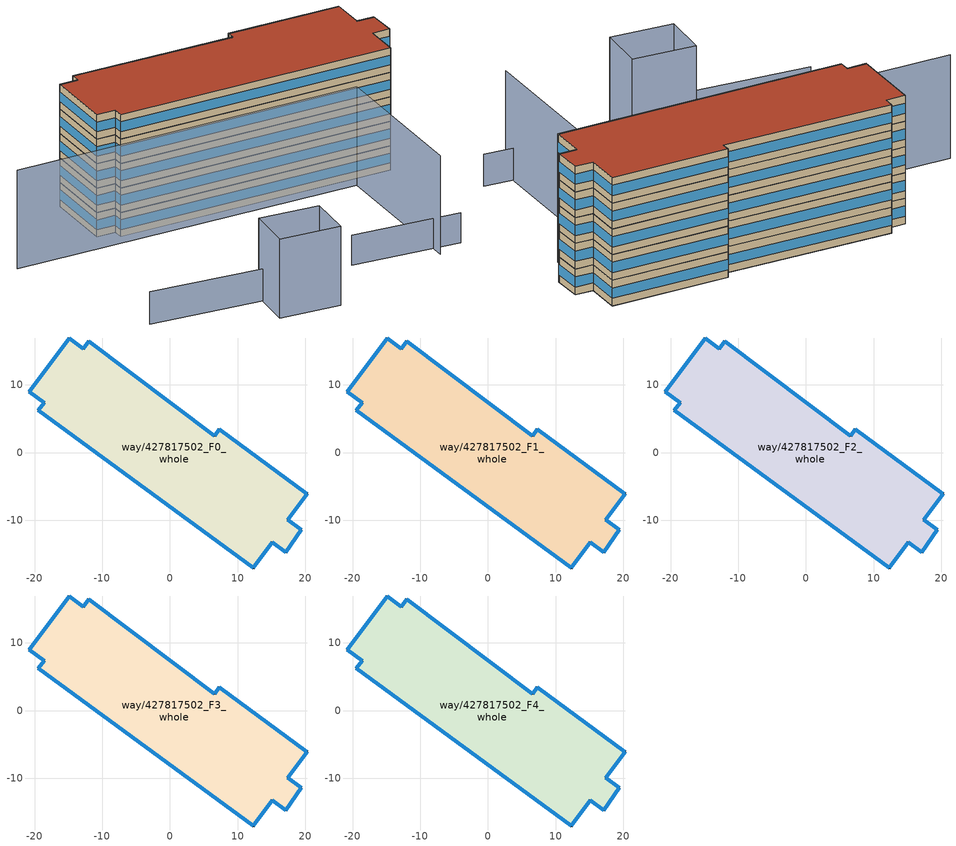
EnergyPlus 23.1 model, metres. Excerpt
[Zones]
way/427817502_F0_whole
 floor ground (Floor_Construction): 17.13,-14.69 19.38,-11.43 17.43,-9.94 20.25,-6.09 7.27,3.44 6.59,2.5 -11.98,16.45 -12.77,15.36 -14.9,16.91 -20.74,8.95 -18.58,7.38 -19.43,6.22 12.29,-17.05 15.11,-13.22 z0
 wall outside (Wall_Construction): -19.43,6.22 -18.58,7.38 -20.74,8.95 -14.9,16.91 -12.77,15.36 -11.98,16.45 6.59,2.5 7.27,3.44 20.25,-6.09 17.43,-9.94 19.38,-11.43 17.13,-14.69 15.11,-13.22 12.29,-17.05 -19.43,6.22 z0:3.5
 window (Window_Construction): -19.43,6.22 -18.59,7.38 / -18.59,7.38 -20.74,8.95 / -20.74,8.96 -14.9,16.91 / -14.9,16.91 -12.77,15.36 / -12.77,15.36 -11.98,16.44 / -11.97,16.44 6.58,2.51 / 6.59,2.5 7.27,3.44 / 7.28,3.43 20.24,-6.09 / 20.24,-6.09 17.43,-9.94 / 17.43,-9.94 19.38,-11.43 / 19.38,-11.43 17.13,-14.69 / 17.13,-14.69 15.11,-13.22 / 15.11,-13.22 12.3,-17.05 / 12.28,-17.04 -19.41,6.21 z1.05:2.45
way/427817502_F1_whole
 floor to way/427817502_F0_whole (Floor_Construction): 17.13,-14.69 19.38,-11.43 17.43,-9.94 20.25,-6.09 7.27,3.44 6.59,2.5 -11.98,16.45 -12.77,15.36 -14.9,16.91 -20.74,8.95 -18.58,7.38 -19.43,6.22 12.29,-17.05 15.11,-13.22 z3.5
 wall outside (Wall_Construction): -19.43,6.22 -18.58,7.38 -20.74,8.95 -14.9,16.91 -12.77,15.36 -11.98,16.45 6.59,2.5 7.27,3.44 20.25,-6.09 17.43,-9.94 19.38,-11.43 17.13,-14.69 15.11,-13.22 12.29,-17.05 -19.43,6.22 z3.5:7
 window (Window_Construction): -19.43,6.22 -18.59,7.38 / -18.59,7.38 -20.74,8.95 / -20.74,8.96 -14.9,16.91 / -14.9,16.91 -12.77,15.36 / -12.77,15.36 -11.98,16.44 / -11.97,16.44 6.58,2.51 / 6.59,2.5 7.27,3.44 / 7.28,3.43 20.24,-6.09 / 20.24,-6.09 17.43,-9.94 / 17.43,-9.94 19.38,-11.43 / 19.38,-11.43 17.13,-14.69 / 17.13,-14.69 15.11,-13.22 / 15.11,-13.22 12.3,-17.05 / 12.28,-17.04 -19.41,6.21 z4.55:5.95
way/427817502_F2_whole
 floor to way/427817502_F1_whole (Floor_Construction): 17.13,-14.69 19.38,-11.43 17.43,-9.94 20.25,-6.09 7.27,3.44 6.59,2.5 -11.98,16.45 -12.77,15.36 -14.9,16.91 -20.74,8.95 -18.58,7.38 -19.43,6.22 12.29,-17.05 15.11,-13.22 z7
 wall outside (Wall_Construction): -19.43,6.22 -18.58,7.38 -20.74,8.95 -14.9,16.91 -12.77,15.36 -11.98,16.45 6.59,2.5 7.27,3.44 20.25,-6.09 17.43,-9.94 19.38,-11.43 17.13,-14.69 15.11,-13.22 12.29,-17.05 -19.43,6.22 z7:10.5
 window (Window_Construction): -19.43,6.22 -18.59,7.38 / -18.59,7.38 -20.74,8.95 / -20.74,8.96 -14.9,16.91 / -14.9,16.91 -12.77,15.36 / -12.77,15.36 -11.98,16.44 / -11.97,16.44 6.58,2.51 / 6.59,2.5 7.27,3.44 / 7.28,3.43 20.24,-6.09 / 20.24,-6.09 17.43,-9.94 / 17.43,-9.94 19.38,-11.43 / 19.38,-11.43 17.13,-14.69 / 17.13,-14.69 15.11,-13.22 / 15.11,-13.22 12.3,-17.05 / 12.28,-17.04 -19.41,6.21 z8.05:9.45
way/427817502_F3_whole
 floor to way/427817502_F2_whole (Floor_Construction): 17.13,-14.69 19.38,-11.43 17.43,-9.94 20.25,-6.09 7.27,3.44 6.59,2.5 -11.98,16.45 -12.77,15.36 -14.9,16.91 -20.74,8.95 -18.58,7.38 -19.43,6.22 12.29,-17.05 15.11,-13.22 z10.5
 wall outside (Wall_Construction): -19.43,6.22 -18.58,7.38 -20.74,8.95 -14.9,16.91 -12.77,15.36 -11.98,16.45 6.59,2.5 7.27,3.44 20.25,-6.09 17.43,-9.94 19.38,-11.43 17.13,-14.69 15.11,-13.22 12.29,-17.05 -19.43,6.22 z10.5:14
 window (Window_Construction): -19.43,6.22 -18.59,7.38 / -18.59,7.38 -20.74,8.95 / -20.74,8.96 -14.9,16.91 / -14.9,16.91 -12.77,15.36 / -12.77,15.36 -11.98,16.44 / -11.97,16.44 6.58,2.51 / 6.59,2.5 7.27,3.44 / 7.28,3.43 20.24,-6.09 / 20.24,-6.09 17.43,-9.94 / 17.43,-9.94 19.38,-11.43 / 19.38,-11.43 17.13,-14.69 / 17.13,-14.69 15.11,-13.22 / 15.11,-13.22 12.3,-17.05 / 12.28,-17.04 -19.41,6.21 z11.55:12.95
way/427817502_F4_whole
 floor to way/427817502_F3_whole (Floor_Construction): 17.13,-14.69 19.38,-11.43 17.43,-9.94 20.25,-6.09 7.27,3.44 6.59,2.5 -11.98,16.45 -12.77,15.36 -14.9,16.91 -20.74,8.95 -18.58,7.38 -19.43,6.22 12.29,-17.05 15.11,-13.22 z14
 wall outside (Wall_Construction): -19.43,6.22 -18.58,7.38 -20.74,8.95 -14.9,16.91 -12.77,15.36 -11.98,16.45 6.59,2.5 7.27,3.44 20.25,-6.09 17.43,-9.94 19.38,-11.43 17.13,-14.69 15.11,-13.22 12.29,-17.05 -19.43,6.22 z14:17.5
 window (Window_Construction): -19.43,6.22 -18.59,7.38 / -18.59,7.38 -20.74,8.95 / -20.74,8.96 -14.9,16.91 / -14.9,16.91 -12.77,15.36 / -12.77,15.36 -11.98,16.44 / -11.97,16.44 6.58,2.51 / 6.59,2.5 7.27,3.44 / 7.28,3.43 20.24,-6.09 / 20.24,-6.09 17.43,-9.94 / 17.43,-9.94 19.38,-11.43 / 19.38,-11.43 17.13,-14.69 / 17.13,-14.69 15.11,-13.22 / 15.11,-13.22 12.3,-17.05 / 12.28,-17.04 -19.41,6.21 z15.05:16.45
 roof outside (Roof_Construction): 7.27,3.44 20.25,-6.09 17.43,-9.94 19.38,-11.43 17.13,-14.69 15.11,-13.22 12.29,-17.05 -19.43,6.22 -18.58,7.38 -20.74,8.95 -14.9,16.91 -12.77,15.36 -11.98,16.45 6.59,2.5 z17.5
shading: -14.23,-23.91 -2.58,-33.87 z0:4.3; -40.21,-7.56 -28.19,-17.92 z0:4.6; -20.94,-22.5 -25.16,-27.47 / -25.16,-27.47 -31.69,-21.93 / -31.69,-21.93 -27.48,-16.95 / -27.48,-16.95 -20.94,-22.5 z0:11.3; -33.2,14.38 6.57,-14.95 / 6.57,-14.95 -6.62,-32.83 z0:14.1
[Building]
OpenUBEM_Building: North Axis=0; Terrain=City; Solar Distribution=FullExterior
[Site:Location]
Los.Angeles.Downtown-USC.Campus: Latitude=34.024; Longitude=-118.291; Time Zone=-8; Elevation=54.6
[SizingPeriod:WeatherFileDays]
AnnualSizingPeriod: Begin Month=1; Begin Day of Month=1; End Month=12; End Day of Month=31; Day of Week for Start Day=Monday; Use Weather File Daylight Saving Period=No; Use Weather File Rain and Snow Indicators=No
[MATERIAL:NOMASS] Roughness=MediumRough; Thermal Absorptance=0.9; Solar Absorptance=0.7; Visible Absorptance=0.7
Name | Thermal Resistance
Roof_Assembly | 2.82486
Wall_Assembly | 1.43062
Floor_Assembly | 1.4881
[WINDOWMATERIAL:SIMPLEGLAZINGSYSTEM]
Window_Material: UFactor=3.816; Solar Heat Gain Coefficient=0.25; Visible Transmittance=0.6
[CONSTRUCTION]
Roof_Construction: Roof_Assembly
Wall_Construction: Wall_Assembly
Floor_Construction: Floor_Assembly
Window_Construction: Window_Material
[ZONE] Type=1; Multiplier=1; Ceiling Height=autocalculate; Volume=autocalculate; Floor Area=autocalculate; Part of Total Floor Area=Yes
way/427817502_F0_whole; way/427817502_F1_whole; way/427817502_F2_whole; way/427817502_F3_whole; way/427817502_F4_whole
[PEOPLE] Number of People Schedule=Occupancy_Schedule_MediumOffice; Number of People Calculation Method=People/Area; People per Floor Area=0.0538213; Fraction Radiant=0.3; Sensible Heat Fraction=autocalculate; Activity Level Schedule=Activity_Level; Carbon Dioxide Generation Rate=3.82e-08; Enable ASHRAE 55 Comfort Warnings=No; Mean Radiant Temperature Calculation Type=ZoneAveraged; Clothing Insulation Calculation Method=ClothingInsulationSchedule; Cold Stress Temperature Threshold=15.56; Heat Stress Temperature Threshold=30
Name | Zone or ZoneList or Space or SpaceList
People_way/427817502_F0_whole | way/427817502_F0_whole
People_way/427817502_F1_whole | way/427817502_F1_whole
People_way/427817502_F2_whole | way/427817502_F2_whole
People_way/427817502_F3_whole | way/427817502_F3_whole
People_way/427817502_F4_whole | way/427817502_F4_whole
[LIGHTS] Schedule=Lighting_Schedule_MediumOffice; Design Level Calculation Method=Watts/Area; Watts per Zone Floor Area=10.76; Return Air Fraction=0; Fraction Radiant=0.42; Fraction Visible=0; Fraction Replaceable=1; EndUse Subcategory=General; Return Air Fraction Calculated from Plenum Temperature=No; Return Air Fraction Function of Plenum Temperature Coefficient 1=0; Return Air Fraction Function of Plenum Temperature Coefficient 2=0
Name | Zone or ZoneList or Space or SpaceList
Lights_way/427817502_F0_whole | way/427817502_F0_whole
Lights_way/427817502_F1_whole | way/427817502_F1_whole
Lights_way/427817502_F2_whole | way/427817502_F2_whole
Lights_way/427817502_F3_whole | way/427817502_F3_whole
Lights_way/427817502_F4_whole | way/427817502_F4_whole
[ELECTRICEQUIPMENT] Schedule=Equipment_Schedule_MediumOffice; Design Level Calculation Method=Watts/Area; Watts per Zone Floor Area=10.76; Fraction Latent=0; Fraction Radiant=0.5; Fraction Lost=0; EndUse Subcategory=General
Name | Zone or ZoneList or Space or SpaceList
Equipment_way/427817502_F0_whole | way/427817502_F0_whole
Equipment_way/427817502_F1_whole | way/427817502_F1_whole
Equipment_way/427817502_F2_whole | way/427817502_F2_whole
Equipment_way/427817502_F3_whole | way/427817502_F3_whole
Equipment_way/427817502_F4_whole | way/427817502_F4_whole
[ZONEINFILTRATION:DESIGNFLOWRATE] Schedule=Infiltration_Schedule_MediumOffice; Design Flow Rate Calculation Method=Flow/ExteriorWallArea; Flow Rate per Exterior Surface Area=0.000285; Constant Term Coefficient=1; Temperature Term Coefficient=0; Velocity Term Coefficient=0; Velocity Squared Term Coefficient=0
Name | Zone or ZoneList or Space or SpaceList
Infiltration_way/427817502_F0_whole | way/427817502_F0_whole
Infiltration_way/427817502_F1_whole | way/427817502_F1_whole
Infiltration_way/427817502_F2_whole | way/427817502_F2_whole
Infiltration_way/427817502_F3_whole | way/427817502_F3_whole
Infiltration_way/427817502_F4_whole | way/427817502_F4_whole
[HVACTEMPLATE:THERMOSTAT] Heating Setpoint Schedule=Heating_Setpoint_MediumOffice; Cooling Setpoint Schedule=Cooling_Setpoint_MediumOffice
way/427817502_F0_whole_Thermostat; way/427817502_F1_whole_Thermostat; way/427817502_F2_whole_Thermostat; way/427817502_F3_whole_Thermostat; way/427817502_F4_whole_Thermostat
[HVACTEMPLATE:ZONE:IDEALLOADSAIRSYSTEM] Maximum Heating Supply Air Temperature=50; Minimum Cooling Supply Air Temperature=13; Maximum Heating Supply Air Humidity Ratio=0.0156; Minimum Cooling Supply Air Humidity Ratio=0.0077; Heating Limit=LimitFlowRateAndCapacity; Maximum Heating Air Flow Rate=autosize; Maximum Sensible Heating Capacity=autosize; Cooling Limit=LimitFlowRateAndCapacity; Maximum Cooling Air Flow Rate=autosize; Maximum Total Cooling Capacity=autosize; Dehumidification Control Type=ConstantSensibleHeatRatio; Cooling Sensible Heat Ratio=0.7; Dehumidification Setpoint=60; Humidification Control Type=None; Humidification Setpoint=30; Outdoor Air Method=Flow/Person; Outdoor Air Flow Rate per Person=0.01; Outdoor Air Flow Rate per Zone Floor Area=0; Outdoor Air Flow Rate per Zone=0; Demand Controlled Ventilation Type=None; Outdoor Air Economizer Type=NoEconomizer; Heat Recovery Type=None; Sensible Heat Recovery Effectiveness=0.7; Latent Heat Recovery Effectiveness=0.65
Name | Template Thermostat
way/427817502_F0_whole | way/427817502_F0_whole_Thermostat
way/427817502_F1_whole | way/427817502_F1_whole_Thermostat
way/427817502_F2_whole | way/427817502_F2_whole_Thermostat
way/427817502_F3_whole | way/427817502_F3_whole_Thermostat
way/427817502_F4_whole | way/427817502_F4_whole_Thermostat
[SCHEDULE:COMPACT]
Occupancy_Schedule_MediumOffice: Through: 12/31, For: Weekdays, Until: 06:00, 0, Until: 07:00, 0.1, Until: 08:00, 0.2, Until: 12:00, 0.95, Until: 13:00, 0.5, Until: 17:00, 0.95, Until: 18:00, 0.3, Until: 22:00, 0.1, Until: 24:00, 0.05, For: Saturday, Until: 06:00, 0, Until: 08:00, 0.1, Until: 12:00, 0.3, Until: 17:00, 0.1, Until: 19:00, 0.05, Until: 24:00, 0, For: AllOtherDays, Until: 06:00, 0, Until: 18:00, 0.05, Until: 24:00, 0
Lighting_Schedule_MediumOffice: Through: 12/31, For: Weekdays, Until: 05:00, 0.04184, Until: 07:00, 0.08368, Until: 08:00, 0.25105, Until: 17:00, 0.75314, Until: 18:00, 0.41841, Until: 20:00, 0.25105, Until: 22:00, 0.16736, Until: 23:00, 0.08368, Until: 24:00, 0.04184, For: Saturday, Until: 06:00, 0.04184, Until: 08:00, 0.08368, Until: 12:00, 0.25105, Until: 17:00, 0.12552, Until: 24:00, 0.04184, For: AllOtherDays, Until: 24:00, 0.04184
Equipment_Schedule_MediumOffice: Through: 12/31, For: Weekdays, Until: 06:00, 0.307674, Until: 08:00, 0.381235, Until: 12:00, 0.857778, Until: 13:00, 0.76247, Until: 17:00, 0.857778, Until: 18:00, 0.476543, Until: 24:00, 0.381235, For: Saturday, Until: 06:00, 0.230755, Until: 08:00, 0.381235, Until: 12:00, 0.476543, Until: 17:00, 0.33358, Until: 19:00, 0.285926, Until: 24:00, 0.230755, For: AllOtherDays, Until: 06:00, 0.230755, Until: 18:00, 0.285926, Until: 24:00, 0.230755
Heating_Setpoint_MediumOffice: Through: 12/31, For: Weekdays, Until: 06:00, 15.6, Until: 07:00, 21.1, Until: 08:00, 21.1, Until: 12:00, 21.1, Until: 13:00, 21.1, Until: 17:00, 21.1, Until: 18:00, 21.1, Until: 22:00, 21.1, Until: 24:00, 21.1, For: Saturday, Until: 06:00, 15.6, Until: 08:00, 21.1, Until: 12:00, 21.1, Until: 17:00, 21.1, Until: 19:00, 21.1, Until: 24:00, 15.6, For: AllOtherDays, Until: 06:00, 15.6, Until: 18:00, 21.1, Until: 24:00, 15.6
Cooling_Setpoint_MediumOffice: Through: 12/31, For: Weekdays, Until: 06:00, 29.4, Until: 07:00, 23.9, Until: 08:00, 23.9, Until: 12:00, 23.9, Until: 13:00, 23.9, Until: 17:00, 23.9, Until: 18:00, 23.9, Until: 22:00, 23.9, Until: 24:00, 23.9, For: Saturday, Until: 06:00, 29.4, Until: 08:00, 23.9, Until: 12:00, 23.9, Until: 17:00, 23.9, Until: 19:00, 23.9, Until: 24:00, 29.4, For: AllOtherDays, Until: 06:00, 29.4, Until: 18:00, 23.9, Until: 24:00, 29.4
Infiltration_Schedule_MediumOffice: Through: 12/31, For: Weekdays, Until: 06:00, 1, Until: 07:00, 0.25, Until: 08:00, 0.25, Until: 12:00, 0.25, Until: 13:00, 0.25, Until: 17:00, 0.25, Until: 18:00, 0.25, Until: 22:00, 0.25, Until: 24:00, 0.25, For: Saturday, Until: 06:00, 1, Until: 08:00, 0.25, Until: 12:00, 0.25, Until: 17:00, 0.25, Until: 19:00, 0.25, Until: 24:00, 1, For: AllOtherDays, Until: 06:00, 1, Until: 18:00, 0.25, Until: 24:00, 1
[Schedule:Constant]
Activity_Level: Hourly Value=120
